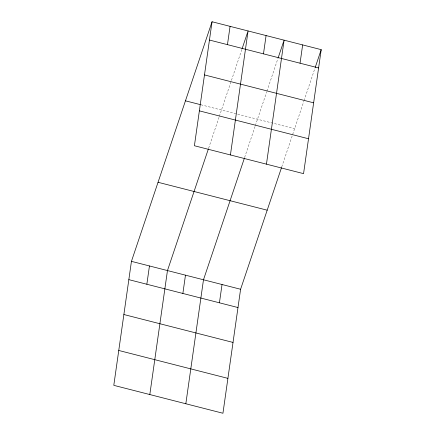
<?xml version="1.0" encoding="UTF-8"?>
<svg xmlns="http://www.w3.org/2000/svg" width="435" height="435" viewBox="0 0 435 435"><rect width="100%" height="100%" fill="white"/><g stroke="black" fill="none" stroke-linecap="round" stroke-linejoin="round"><path stroke-width="0.33" stroke-dasharray="2.17 1.63" d="M208.626 148.215L219.115 117.031M219.332 116.395L241.855 49.449M244.644 157.421L255.138 126.237M255.35 125.601L266.715 91.818M266.932 91.181L277.873 58.66M281.755 166.909L303.826 101.306M304.043 100.664L314.983 68.143M200.888 104.764L294.604 128.722"/><path stroke-width="0.65" d="M212.057 21.75L194.407 145.741L303.559 173.647L321.204 49.655L212.057 21.75L131.441 261.353L113.796 385.345L222.943 413.25L240.593 289.259L281.537 167.546M146.851 284.251L149.45 265.959M149.814 394.556L167.464 270.565L208.408 148.852M182.869 293.462L185.473 275.17M227.461 44.647L230.066 26.356M185.832 403.762L203.482 279.77L244.432 158.057M230.425 154.947L248.075 30.956L242.067 48.812M219.43 302.809L222.035 284.517M263.479 53.853L266.084 35.561M266.448 164.158L284.093 40.167L278.085 58.018M300.047 63.2L302.651 44.908M315.196 67.507L321.204 49.655M209.452 40.042L318.599 67.947M204.488 74.923L313.635 102.823M185.451 100.822L200.247 104.601M199.371 110.86L308.524 138.765M158.046 182.287L267.193 210.187M131.441 261.353L240.593 289.259M128.842 279.645L237.988 307.55M123.877 314.527L233.024 342.432M118.76 350.469L227.907 378.368"/></g></svg>
